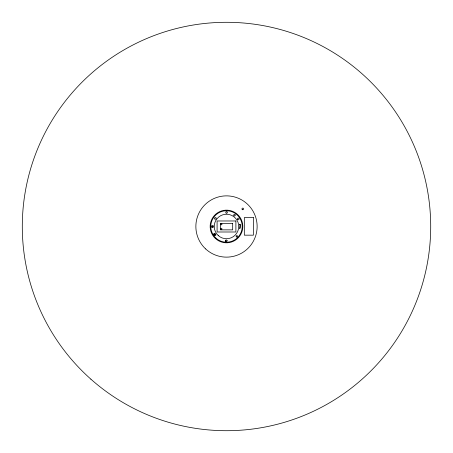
<?xml version="1.0" encoding="UTF-8"?>
<svg xmlns="http://www.w3.org/2000/svg" width="453" height="453" viewBox="0 0 453 453"><rect width="100%" height="100%" fill="white"/><g stroke="black" fill="none" stroke-linecap="round" stroke-linejoin="round"><path stroke-width="0.68" d="M227.015 240.532L227.044 240.736A0.815 0.815 0 0 1 225.826 241.466A0.815 0.815 0 0 1 225.826 240.056A0.815 0.815 0 0 1 227.049 240.758M239.977 224.558L239.688 228.459L239.614 228.057L240.294 228.193L240.384 224.569L239.552 224.495L239.948 224.586M212.242 226.398C212.621 227.57 213.153 225.577 212.242 226.398M253.403 217.565L244.326 217.565L244.326 235.169L253.403 235.169L253.403 217.565M235.894 220.973L217.089 220.973L217.089 231.993L235.894 231.993L235.894 220.973M232.678 223.386L220.362 223.386L220.362 229.869L232.678 229.869L232.678 223.386M214.445 235.005L214.235 234.977A0.815 0.815 0 0 1 213.867 233.612A0.815 0.815 0 0 1 215.237 233.975L215.266 234.19A0.815 0.815 0 0 1 214.445 235.005M225.509 241.121L225.418 240.758L225.526 241.172M90.877 379.167A204.207 204.207 0 0 0 426.522 267.621A204.207 204.207 0 0 0 162.1 32.718A204.207 204.207 0 0 0 90.877 379.167M234.042 215.809A0.815 0.815 0 0 0 235.322 215.209A0.815 0.815 0 0 0 234.161 214.405A0.815 0.815 0 0 0 234.042 215.809M242.298 209.592A0.815 0.815 0 0 0 243.584 209.003A0.815 0.815 0 0 0 242.434 208.182A0.815 0.815 0 0 0 242.298 209.592M212.027 227.366A1.019 1.019 0 0 0 213.556 226.483A1.019 1.019 0 0 0 212.027 225.6A1.019 1.019 0 0 0 212.027 227.366M220.956 229.467A0.646 0.646 0 0 0 221.947 228.946A0.646 0.646 0 0 0 221.002 228.346A0.646 0.646 0 0 0 220.956 229.467M220.86 224.671A0.646 0.646 0 0 0 221.936 224.337A0.646 0.646 0 0 0 221.109 223.578A0.646 0.646 0 0 0 220.86 224.671M226.126 213.086A0.815 0.815 0 0 0 227.395 212.457A0.815 0.815 0 0 0 226.217 211.67A0.815 0.815 0 0 0 226.126 213.086M236.443 236.913A0.73 0.73 0 0 0 237.587 236.375A0.73 0.73 0 0 0 236.551 235.651A0.73 0.73 0 0 0 236.443 236.913M214.507 235.407A0.815 0.815 0 0 0 215.843 234.931A0.815 0.815 0 0 0 214.762 234.014A0.815 0.815 0 0 0 214.507 235.407M237.723 219.535A0.815 0.815 0 0 0 239.076 219.122A0.815 0.815 0 0 0 238.04 218.153A0.815 0.815 0 0 0 237.723 219.535M214.892 219.014A0.815 0.815 0 0 0 216.223 218.544A0.815 0.815 0 0 0 215.152 217.621A0.815 0.815 0 0 0 214.892 219.014M205.628 248.918A30.628 30.628 0 0 0 256.353 233.369A30.628 30.628 0 0 0 217.519 197.214A30.628 30.628 0 0 0 205.628 248.918M215.481 238.55A16.336 16.336 0 0 0 242.446 229.988A16.336 16.336 0 0 0 221.545 210.911A16.336 16.336 0 0 0 215.481 238.55M218.233 235.532A12.254 12.254 0 0 0 238.459 229.11A12.254 12.254 0 0 0 222.785 214.807A12.254 12.254 0 0 0 218.233 235.532M215.894 238.097A15.725 15.725 0 0 0 241.851 229.852A15.725 15.725 0 0 0 221.732 211.494A15.725 15.725 0 0 0 215.894 238.097"/></g></svg>
